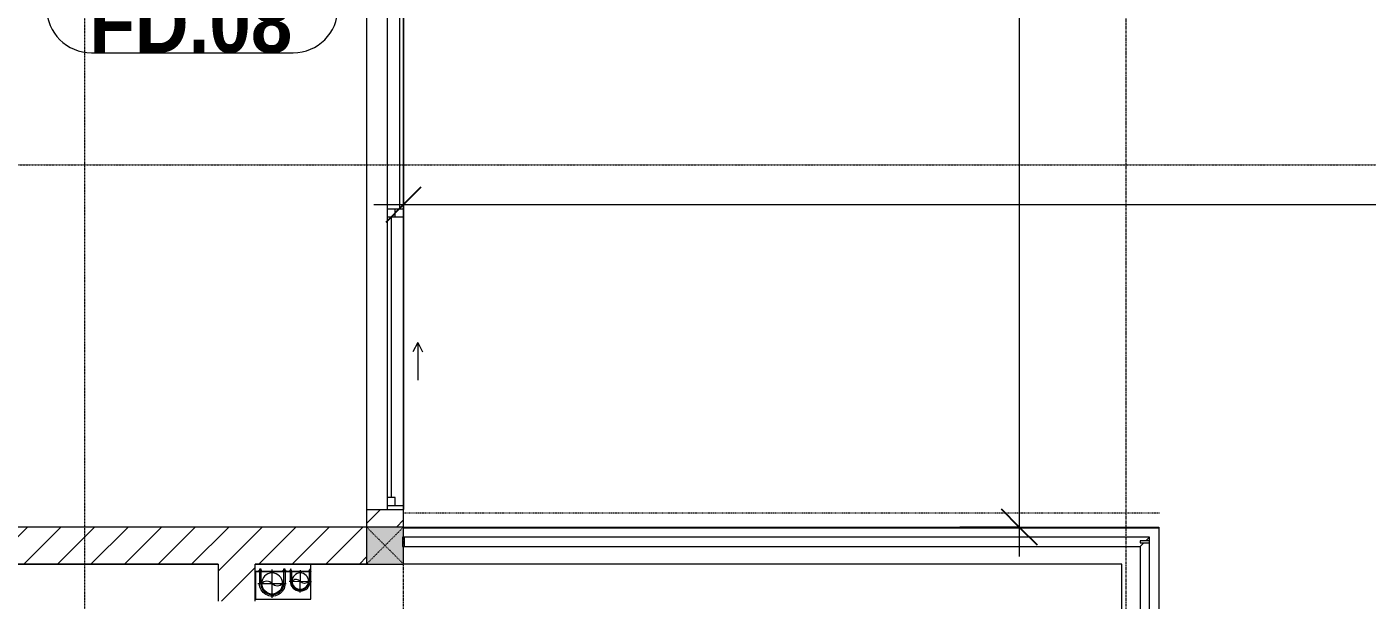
# Model space of a CAD drawing. Header units: millimetres. Extents: x 1591 to 240306, y -15958 to 82755.
# Drawn here: x 57821 to 65054, y 45342 to 48437 of the extents above; entities that cross this region are included whole.
import ezdxf

# ---------------------------------------------------------------- set-up
doc = ezdxf.new("R2010")
doc.units = ezdxf.units.MM
for name, pattern in [('Dash', [6, 3, -3]), ('Dash 1_8_', [6.35, 3.175, -3.175]), ('Dash Dot 3_16_', [7.9375, 4.7625, -1.5875, 0, -1.5875]), ('Grid Line', [22.225, 12.7, -3.175, 3.175, -3.175]), ('IMPORT-CENTER _2_', [40.64, 25.4, -5.08, 5.08, -5.08])]:
    doc.linetypes.add(name, pattern=pattern)
for name, color, linetype, lineweight in [('0-1', 7, 'Continuous', 5), ('A-ANNO-DIMS', 211, 'Continuous', 9), ('A-ANNO-DIMS-160', 211, 'Continuous', 9), ('A-AREA', 32, 'Dash 1_8_', 9), ('A-DOOR-IDEN', 31, 'Continuous', 9), ('A-FLOR-2', 9, 'Continuous', 9), ('A-FLOR-HRAL', 11, 'Continuous', 9), ('A-GLAZ', 151, 'Continuous', 9), ('A-WALL', 113, 'Continuous', 9), ('A-WALL-3', 113, 'Continuous', 18), ('A-WALL-PATT-2', 111, 'Continuous', 9), ('G-ANNO-SYMB-1', 111, 'Dash Dot 3_16_', 18), ('G-IMPT-2', 8, 'IMPORT-CENTER _2_', 9), ('G-IMPT-3', 8, 'Continuous', 9), ('M-EQPM', 50, 'Continuous', 9), ('S-COLS', 52, 'Continuous', 9), ('S-COLS-5', 52, 'Continuous', 18), ('S-COLS-HDLN', 52, 'Dash', 9), ('S-GRID-1', 1, 'Grid Line', 9)]:
    doc.layers.add(name, color=color, linetype=linetype, lineweight=lineweight)
doc.styles.add('Arial_B_3', font='arialbd_0.ttf', dxfattribs={"width": 0.9, "height": 320})
doc.styles.add('UTM Avo', font='UTM Avo.ttf', dxfattribs={"width": 0.9, "height": 400})
doc.dimstyles.new('1_Dim_chi_tiet_2_5', dxfattribs={"dimscale": 304.8, "dimtxt": 399.720379, "dimasz": 0.629921, "dimexe": 0.524934, "dimexo": 0.0625, "dimgap": 0.052493, "dimtad": 1, "dimdec": 0, "dimrnd": 5, "dimzin": 0, "dimdsep": 46, "dimtxsty": 'UTM Avo', "dimblk1": 'OBLIQUE', "dimblk2": 'OBLIQUE', "dimsah": 1, "dimcen": 0.09, "dimdle": 0.524934, "dimazin": 0, "dimtfac": 1, "dimtdec": 4, "dimtix": 1, "dimtmove": 0, "dimatfit": 3, "dimfxl": 1.049869, "dimfxlon": 1, "dimtvp": 1, "dimtolj": 1, "dimtzin": 0, "dimarcsym": 2})
pattern_1 = [(45, (11001.35, 0), (-90.50967, 90.50967), [])]

# ---------------------------------------------------------------- blocks, each defined once
blk = doc.blocks.new('NCV_TKTC_TANG 3 - 4_rvt-2-TKCS_MB TẦNG 3-4')
at = {"layer": 'A-FLOR-2'}
for p, q in [((47852.6, 45536.9), (44652.6, 45536.9)), ((48652.6, 45536.9), (48052.6, 45536.9)), ((52727.6, 45536.9), (48852.6, 45536.9)), ((52727.6, 44536.9), (52727.6, 45536.9))]:
    blk.add_line(p, q, dxfattribs=at)
blk = doc.blocks.new('1_FAMILY RVT - W01-WxH 1400x3200xmm-489780-TKCS_MB TẦNG 3-4')
at = {"layer": 'A-GLAZ'}
for p, q in [((698.4, 172.39), (749.2, 197.79)), ((698.4, 172.39), (749.2, 146.99)), ((698.4, 172.39), (901.6, 172.39)), ((-1600, 96.19), (-1600, -103.81)), ((1600, 96.19), (-1600, 96.19)), ((-1600, 96.19), (-1536.5, 96.19)), ((-1580.95, 96.19), (-1580.95, 7.29)), ((-1536.5, 96.19), (-22.225, 96.19)), ((-1536.5, 96.19), (-1536.5, 51.74)), ((-1536.5, 73.965), (-22.225, 73.965)), ((-22.225, 7.29), (-22.225, 96.19)), ((-22.225, 96.19), (22.225, 96.19)), ((22.225, 96.19), (1580.95, 96.19)), ((22.225, 96.19), (22.225, 7.29)), ((1580.95, 96.19), (1600, 96.19)), ((1580.95, 96.19), (1580.95, 7.29)), ((1600, -103.81), (1600, 96.19)), ((-1600, 7.29), (-1580.95, 7.29)), ((-1536.5, 51.74), (-1580.95, 51.74)), ((-1580.95, 7.29), (-22.225, 7.29)), ((22.225, 51.74), (-22.225, 51.74)), ((-22.225, 7.29), (22.225, 7.29)), ((22.225, 29.515), (1536.5, 29.515)), ((22.225, 7.29), (1536.5, 7.29)), ((1536.5, 51.74), (1536.5, 7.29)), ((1580.95, 51.74), (1536.5, 51.74)), ((1536.5, 7.29), (1600, 7.29)), ((-1600, -103.81), (1600, -103.81))]:
    blk.add_line(p, q, dxfattribs=at)
blk = doc.blocks.new('Railing - 50 x 10mm-1251311-TKCS_MB TẦNG 3-4')
at = {"layer": 'A-FLOR-HRAL'}
for p, q in [((25, 5), (-25, 5)), ((-25, 5), (-25, -5)), ((25, -5), (25, 5)), ((-25, -5), (25, -5))]:
    blk.add_line(p, q, dxfattribs=at)
blk = doc.blocks.new('Railing - Railing-1560038-TKCS_MB TẦNG 3-4')
at = {"layer": 'A-FLOR-HRAL'}
for p, q in [((52877.6, 45682), (48857.6, 45682)), ((52847.6, 45652), (52827.6, 45632)), ((52877.6, 45682), (52857.6, 45662)), ((52877.6, 45662), (52877.6, 45682)), ((52877.6, 44542.4), (52877.6, 45652)), ((48857.6, 45632), (52827.6, 45632)), ((52827.6, 45632), (52827.6, 44542.4))]:
    blk.add_line(p, q, dxfattribs=at)
for p, rotation in [((48852.6, 45657), 270), ((52852.6, 45657), 180), ((52852.6, 44537.4), 180)]:
    blk.add_blockref('Railing - 50 x 10mm-1251311-TKCS_MB TẦNG 3-4', p, dxfattribs=dict(rotation=rotation))
blk = doc.blocks.new('G1_SOF - BO TRU - 200x200-V26-TKCS_MB TẦNG 3-4')
at = {"layer": 'S-COLS'}
blk.add_hatch(color=256, dxfattribs=at).paths.add_polyline_path([(94.9, -100), (100, -100), (100, -4.9), (94.9, -4.9), (94.9, 45.1), (100, 45.1), (100, 100), (-100, 100), (-100, -100)])
at = {"layer": 'S-COLS-5'}
for p, q in [((100, 100), (-100, 100)), ((-100, 100), (-100, -100)), ((100, 45.1), (100, 100)), ((100, -100), (100, -4.9)), ((-100, -100), (100, -100))]:
    blk.add_line(p, q, dxfattribs=at)
at = {"layer": 'S-COLS-HDLN'}
for p, q in [((100, 100), (-100, -100)), ((-100, 100), (100, -100))]:
    blk.add_line(p, q, dxfattribs=at)
blk = doc.blocks.new('TKTC_XREF_251221_MB TANG 2-7 - TKTC_XREF_260130_MB TANG 2-5_dwg_$cc-4746806-TKCS_MB TẦNG 3-4')
at = {"layer": 'G-IMPT-2'}
for p, q in [((-0.673, 0), (0.673, 0)), ((0, -0.673), (0, 0.673))]:
    blk.add_line(p, q, dxfattribs=at)
at = {"layer": 'M-EQPM'}
blk.add_circle((0, 0), 0.5, dxfattribs=at)
for centre, radius, start, end in [((0, 0), 0.5, 90, 270), ((0.188, 0.25), 0.313, 126.8699, 233.1301), ((-0.188, -0.25), 0.313, 306.8699, 53.1301)]:
    blk.add_arc(centre, radius, start, end, dxfattribs=at)
blk = doc.blocks.new('TKTC_XREF_251221_MB TANG 2-7 - TKTC_XREF_260130_MB TANG 2-5_dwg_CUM U_DN100-4746796-TKCS_MB TẦNG 3-4')
at = {"layer": 'G-IMPT-3'}
blk.add_hatch(color=256, dxfattribs=at).paths.add_polyline_path([(0, 61), (0, 57), (14.8, 55.1), (28.5, 49.4), (40.3, 40.3), (49.4, 28.5), (55.1, 14.8), (57, 0), (55.1, -14.8), (49.4, -28.5), (40.3, -40.3), (28.5, -49.4), (14.8, -55.1), (0, -57), (0, -61), (15.8, -58.9), (30.5, -52.8), (43.1, -43.1), (52.8, -30.5), (58.9, -15.8), (61, 0), (58.9, 15.8), (52.8, 30.5), (43.1, 43.1), (30.5, 52.8), (15.8, 58.9)])
for p, q in [((-79.1, 66.6), (-79.1, 63.4)), ((-76.6, 66.6), (-76.6, 63.4)), ((-74.6, 66.6), (-74.6, 63.4)), ((-72.7, 69.3), (-72.7, 60.7)), ((-66.9, 67.9), (-71.7, 67.9)), ((-66.9, 62.1), (-71.7, 62.1)), ((-65, 69), (0, 69)), ((-79.1, -63.4), (-79.1, -66.6)), ((-76.6, -63.4), (-76.6, -66.6)), ((-74.6, -63.4), (-74.6, -66.6)), ((-72.7, -60.7), (-72.7, -69.3)), ((-66.9, -62.1), (-71.7, -62.1)), ((-66.9, -67.9), (-71.7, -67.9)), ((-65, -69), (0, -69))]:
    blk.add_line(p, q, dxfattribs=at)
at = {"layer": 'G-IMPT-3', "flags": 128}
for points in [[(-72.7, 67.6), (-78.1, 67.6), (-78.1, 62.4), (-72.7, 62.4)], [(-71.7, 59.2), (-66.9, 59.2), (-66.9, 70.8), (-71.7, 70.8)], [(-66.9, 70.8), (-66.9, 72.7), (-65, 72.7), (-65, 57.3), (-66.9, 57.3), (-66.9, 59.2)], [(-65, 61), (0, 61), (0, 57)], [(-72.7, -62.4), (-78.1, -62.4), (-78.1, -67.6), (-72.7, -67.6)], [(-71.7, -70.8), (-66.9, -70.8), (-66.9, -59.2), (-71.7, -59.2)], [(-66.9, -59.2), (-66.9, -57.3), (-65, -57.3), (-65, -72.7), (-66.9, -72.7), (-66.9, -70.8)], [(-65, -61), (0, -61), (0, -57)]]:
    blk.add_lwpolyline(points, dxfattribs=at)
at = {"layer": 'G-IMPT-3'}
for centre, radius, start, end in [((-78.1, 66.6), 0.96, 90, 180), ((-78.1, 63.4), 0.96, 180, 270), ((-71.1, 69.3), 1.56, 112.61986, 247.38014), ((-67.9, 65), 4.8, 143.1301, 216.8699), ((-71.1, 60.7), 1.56, 112.61986, 247.38014), ((0, 0), 69, 270, 90), ((0, 0), 61, 270, 90), ((0, 0), 57, 270, 90), ((-78.1, -63.4), 0.96, 90, 180), ((-78.1, -66.6), 0.96, 180, 270), ((-71.1, -60.7), 1.56, 112.61986, 247.38014), ((-67.9, -65), 4.8, 143.1301, 216.8699), ((-71.1, -69.3), 1.56, 112.61986, 247.38014)]:
    blk.add_arc(centre, radius, start, end, dxfattribs=at)
blk = doc.blocks.new('TKTC_XREF_251221_MB TANG 2-7 - TKTC_XREF_260130_MB TANG 2-5_dwg_$cc-4746805-TKCS_MB TẦNG 3-4')
at = {"layer": 'G-IMPT-2'}
for p, q in [((0, -0.673), (0, 0.673)), ((-0.673, 0), (0.673, 0))]:
    blk.add_line(p, q, dxfattribs=at)
at = {"layer": 'M-EQPM'}
blk.add_circle((0, 0), 0.5, dxfattribs=at)
for centre, radius, start, end in [((0, 0), 0.5, 90, 270), ((0.188, 0.25), 0.313, 126.8699, 233.1301), ((-0.188, -0.25), 0.313, 306.8699, 53.1301)]:
    blk.add_arc(centre, radius, start, end, dxfattribs=at)
blk = doc.blocks.new('TKTC_XREF_251221_MB TANG 2-7 - TKTC_XREF_260130_MB TANG 2-5_dwg_CUM U_DN100-4746799-TKCS_MB TẦNG 3-4')
at = {"layer": 'G-IMPT-3'}
blk.add_hatch(color=256, dxfattribs=at).paths.add_polyline_path([(0, 61), (15.8, 58.9), (30.5, 52.8), (43.1, 43.1), (52.8, 30.5), (58.9, 15.8), (61, 0), (58.9, -15.8), (52.8, -30.5), (43.1, -43.1), (30.5, -52.8), (15.8, -58.9), (0, -61), (0, -57), (14.8, -55.1), (28.5, -49.4), (40.3, -40.3), (49.4, -28.5), (55.1, -14.8), (57, 0), (55.1, 14.8), (49.4, 28.5), (40.3, 40.3), (28.5, 49.4), (14.8, 55.1), (0, 57)])
for p, q in [((-79.1, 66.6), (-79.1, 63.4)), ((-76.6, 66.6), (-76.6, 63.4)), ((-74.6, 66.6), (-74.6, 63.4)), ((-72.7, 69.3), (-72.7, 60.7)), ((-66.9, 67.9), (-71.7, 67.9)), ((-66.9, 62.1), (-71.7, 62.1)), ((-65, 69), (0, 69)), ((-79.1, -63.4), (-79.1, -66.6)), ((-76.6, -63.4), (-76.6, -66.6)), ((-74.6, -63.4), (-74.6, -66.6)), ((-72.7, -60.7), (-72.7, -69.3)), ((-66.9, -62.1), (-71.7, -62.1)), ((-66.9, -67.9), (-71.7, -67.9)), ((-65, -69), (0, -69))]:
    blk.add_line(p, q, dxfattribs=at)
at = {"layer": 'G-IMPT-3', "flags": 128}
for points in [[(-66.9, 70.8), (-66.9, 72.7), (-65, 72.7), (-65, 57.3), (-66.9, 57.3), (-66.9, 59.2)], [(-72.7, 67.6), (-78.1, 67.6), (-78.1, 62.4), (-72.7, 62.4)], [(-71.7, 59.2), (-66.9, 59.2), (-66.9, 70.8), (-71.7, 70.8)], [(-65, 61), (0, 61), (0, 57)], [(-72.7, -62.4), (-78.1, -62.4), (-78.1, -67.6), (-72.7, -67.6)], [(-71.7, -70.8), (-66.9, -70.8), (-66.9, -59.2), (-71.7, -59.2)], [(-66.9, -59.2), (-66.9, -57.3), (-65, -57.3), (-65, -72.7), (-66.9, -72.7), (-66.9, -70.8)], [(-65, -61), (0, -61), (0, -57)]]:
    blk.add_lwpolyline(points, dxfattribs=at)
at = {"layer": 'G-IMPT-3'}
for centre, radius, start, end in [((-78.1, 66.6), 0.96, 90, 180), ((-78.1, 63.4), 0.96, 180, 270), ((-71.1, 69.3), 1.56, 112.61986, 247.38014), ((-67.9, 65), 4.8, 143.1301, 216.8699), ((-71.1, 60.7), 1.56, 112.61986, 247.38014), ((0, 0), 69, 270, 90), ((0, 0), 61, 270, 90), ((0, 0), 57, 270, 90), ((-78.1, -63.4), 0.96, 90, 180), ((-78.1, -66.6), 0.96, 180, 270), ((-71.1, -60.7), 1.56, 112.61986, 247.38014), ((-67.9, -65), 4.8, 143.1301, 216.8699), ((-71.1, -69.3), 1.56, 112.61986, 247.38014)]:
    blk.add_arc(centre, radius, start, end, dxfattribs=at)
blk = doc.blocks.new('TKTC_XREF_251221_MB TANG 2-7 - TKTC_XREF_251221_MB TANG 2-7-2039446-TKCS_MB TẦNG 3-4')
at = {"layer": 'M-EQPM'}
for p, q in [((19275, 28496.7), (15200.1, 28496.7)), ((14700.5, 28300), (14400, 28300)), ((14700.5, 28259.8), (14700.5, 28300)), ((14400, 28259.8), (14700.5, 28259.8)), ((14400.9, 28259.8), (14400.9, 28109.9)), ((14700.5, 28259.8), (14400.9, 28259.8)), ((14700.5, 28109.9), (14700.5, 28259.8)), ((14400.9, 28109.9), (14700.5, 28109.9))]:
    blk.add_line(p, q, dxfattribs=at)
at = {"extrusion": (0, 0, -1)}
for name, p, xscale, yscale, zscale, rotation in [('TKTC_XREF_251221_MB TANG 2-7 - TKTC_XREF_260130_MB TANG 2-5_dwg_$cc-4746805-TKCS_MB TẦNG 3-4', (-14490.8, 28195), 113.7150000000072, 113.7150000000072, -113.7150000000072, 89.9990086637468), ('TKTC_XREF_251221_MB TANG 2-7 - TKTC_XREF_260130_MB TANG 2-5_dwg_CUM U_DN100-4746799-TKCS_MB TẦNG 3-4', (-14491.7, 28195), 0.9975000000000006, 0.9975000000000006, -0.9975000000000006, 270.0009913382946), ('TKTC_XREF_251221_MB TANG 2-7 - TKTC_XREF_260130_MB TANG 2-5_dwg_$cc-4746806-TKCS_MB TẦNG 3-4', (-14642.8, 28207), 90.00000000005122, 90.00000000005122, -90.00000000005122, 90.3483028346376)]:
    blk.add_blockref(name, p, dxfattribs=dict(at, xscale=xscale, yscale=yscale, zscale=zscale, rotation=rotation))
at = {"xscale": 0.7894736842105243, "yscale": 0.7894736842105243, "zscale": 0.7894736842105243, "rotation": 269.6516971637681}
blk.add_blockref('TKTC_XREF_251221_MB TANG 2-7 - TKTC_XREF_260130_MB TANG 2-5_dwg_CUM U_DN100-4746796-TKCS_MB TẦNG 3-4', (14642.8, 28208.9), dxfattribs=at)
blk = doc.blocks.new('DIMBLOCK37-TKCS_MB TẦNG 3-4')
at = {"layer": 'A-ANNO-DIMS-160'}
for p, q in [((59853.9, 47797.1), (59853.9, 47317.1)), ((59853.9, 47477.1), (59853.9, 47797.1)), ((123054, 47797.1), (123054, 47317.1)), ((123054, 47477.1), (123054, 47797.1)), ((59693.9, 47477.1), (123214, 47477.1))]:
    blk.add_line(p, q, dxfattribs=at)
at = {"layer": 'A-ANNO-DIMS-160', "lineweight": 25}
for p, q in [((59853.9, 47477.1), (59949.9, 47573.1)), ((123054, 47477.1), (123150, 47573.1)), ((59853.9, 47477.1), (59757.9, 47381.1)), ((123054, 47477.1), (122958, 47381.1))]:
    blk.add_line(p, q, dxfattribs=at)
at = {"layer": 'A-ANNO-DIMS-160', "color": 0, "insert": (90769.2, 47996.8), "char_height": 400, "width": 1643.295, "attachment_point": 1, "line_spacing_factor": 1.110334, "style": 'UTM Avo'}
blk.add_mtext('63200', dxfattribs=at)
blk = doc.blocks.new('_Oblique')
at = {"color": 0, "linetype": 'ByBlock', "lineweight": -2}
blk.add_line((-0.5, -0.5), (0.5, 0.5), dxfattribs=at)
blk = doc.blocks.new('DIMBLOCK71-TKCS_MB TẦNG 3-4')
at = {"layer": 'A-ANNO-DIMS-160'}
for p, q in [((63176.3, 53471.9), (63176.3, 45577)), ((63496.3, 53311.9), (63016.3, 53311.9)), ((63176.3, 53311.9), (63496.3, 53311.9)), ((62856.3, 45737), (63336.3, 45737)), ((63176.3, 45737), (62856.3, 45737))]:
    blk.add_line(p, q, dxfattribs=at)
at = {"layer": 'A-ANNO-DIMS-160', "lineweight": 25}
for p, q in [((63176.3, 53311.9), (63080.3, 53407.9)), ((63176.3, 53311.9), (63272.3, 53215.9)), ((63176.3, 45737), (63080.3, 45833)), ((63176.3, 45737), (63272.3, 45641))]:
    blk.add_line(p, q, dxfattribs=at)
at = {"layer": 'A-ANNO-DIMS-160', "color": 0, "insert": (62656.6, 48976.7), "char_height": 400, "width": 1314.636, "attachment_point": 1, "rotation": 90, "line_spacing_factor": 1.110334, "style": 'UTM Avo'}
blk.add_mtext('7575', dxfattribs=at)
blk = doc.blocks.new('STN_Door Tag - STN_Door Tag-1788670-TKCS_MB TẦNG 3-4')
at = {"layer": 'A-DOOR-IDEN'}
for p, q in [((-3.37, 1.495), (3.431, 1.495)), ((-3.37, -1.524), (3.431, -1.524))]:
    blk.add_line(p, q, dxfattribs=at)
for centre, start, end in [((-3.37, -0.015), 90, 270), ((3.431, -0.015), 270, 90)]:
    blk.add_arc(centre, 1.509, start, end, dxfattribs=at)

msp = doc.modelspace()

# ---------------------------------------------------------------- hatches: boundary and pattern name
at = {"layer": 'A-WALL-PATT-2'}
h = msp.add_hatch(dxfattribs=at)
h.set_pattern_fill('FP_1', color=256, style=0, pattern_type=2)
h.set_pattern_definition(pattern_1)
h.paths.add_polyline_path([(59654, 45737), (59854, 45737), (59854, 45832), (59654, 45832)])
h.paths.add_polyline_path([(59654, 49032), (59854, 49032), (59854, 49161.9), (59654, 49161.9)])
h = msp.add_hatch(dxfattribs=at)
h.set_pattern_fill('FP_1', color=256, style=0, pattern_type=2)
h.set_pattern_definition(pattern_1)
h.paths.add_polyline_path([(59654, 45537), (59654, 45736.9), (55653.9, 45736.9), (55653.9, 45537), (59459, 45537)])
h = msp.add_hatch(dxfattribs=at)
h.set_pattern_fill('FP_1', color=256, style=0, pattern_type=2)
h.set_pattern_definition(pattern_1)
h.paths.add_polyline_path([(59053.9, 44536.9), (59053.9, 44736.9), (58853.9, 44736.9), (58853.9, 44536.9)])
h.paths.add_polyline_path([(58853.9, 45336.9), (59053.9, 45336.9), (59053.9, 45537), (58853.9, 45537)])

# ---------------------------------------------------------------- linework, layer by layer
at = {"layer": 'A-AREA'}
for p, q in [((59859, 45813.5), (63933.9, 45813.5)), ((63928.9, 45737), (63928.9, 45732))]:
    msp.add_line(p, q, dxfattribs=at)
at = {"layer": 'A-WALL'}
for p, q in [((59854, 45732), (63928.9, 45732)), ((63928.9, 45732), (63928.9, 44536.9))]:
    msp.add_line(p, q, dxfattribs=at)
at = {"layer": 'A-WALL-3'}
for p, q in [((59654, 45832), (59654, 45737)), ((59854, 45737), (59854, 45832)), ((59654, 45737), (55453.9, 45737)), ((55653.9, 45537), (58853.9, 45537)), ((58853.9, 45537), (58853.9, 45336.9)), ((59053.9, 45537), (59654, 45537)), ((59053.9, 45336.9), (59053.9, 45537))]:
    msp.add_line(p, q, dxfattribs=at)
at = {"layer": 'G-ANNO-SYMB-1'}
for p, q in [((58132.7, 82373.8), (58132.7, 13320.5)), ((39749.2, 47691.5), (145928.2, 47691.5))]:
    msp.add_line(p, q, dxfattribs=at)
at = {"layer": 'S-GRID-1'}
for p, q in [((59853.9, 19175.3), (59853.9, 76690.4)), ((63753.9, 19175.3), (63753.9, 76690.4))]:
    msp.add_line(p, q, dxfattribs=at)

# ---------------------------------------------------------------- block references
at = {"layer": '0-1'}
msp.add_blockref('NCV_TKTC_TANG 3 - 4_rvt-2-TKCS_MB TẦNG 3-4', (11001.4, 0), dxfattribs=at)
at = {"layer": 'A-DOOR-IDEN', "xscale": 159.9999999999999, "yscale": 159.9999999999999, "zscale": 159.9999999999999}
msp.add_blockref('STN_Door Tag - STN_Door Tag-1788670-TKCS_MB TẦNG 3-4', (58709.2, 48540.5), dxfattribs=at)
at = {"layer": 'A-FLOR-HRAL'}
msp.add_blockref('Railing - Railing-1560038-TKCS_MB TẦNG 3-4', (11001.4, 0), dxfattribs=at)
at = {"layer": 'A-GLAZ', "rotation": 269.9999999999999}
msp.add_blockref('1_FAMILY RVT - W01-WxH 1400x3200xmm-489780-TKCS_MB TẦNG 3-4', (59757.8, 47432), dxfattribs=at)
at = {"layer": 'M-EQPM'}
msp.add_blockref('TKTC_XREF_251221_MB TANG 2-7 - TKTC_XREF_251221_MB TANG 2-7-2039446-TKCS_MB TẦNG 3-4', (44653.9, 17236.9), dxfattribs=at)
at = {"layer": 'S-COLS'}
msp.add_blockref('G1_SOF - BO TRU - 200x200-V26-TKCS_MB TẦNG 3-4', (59754, 45636.9), dxfattribs=at)

# ---------------------------------------------------------------- texts
at = {"layer": 'A-DOOR-IDEN', "insert": (58705.9, 48455.1), "char_height": 320, "width": 1124.64, "attachment_point": 5, "line_spacing_factor": 0.936439, "style": 'Arial_B_3'}
msp.add_mtext('\\pt7.2,14.4,21.6,28.8,36,43.2,50.4,57.6,64.8,72,79.2,86.4,93.6,100.8,108,115.2,122.4,129.6,136.8,144,151.2,158.4,165.6,172.8,180,187.2,194.4,201.6,208.8,216,223.2,230.4;FD.08', dxfattribs=at)

# ---------------------------------------------------------------- dimensions: what is measured, and where the dimension line sits
at = {"layer": 'A-ANNO-DIMS'}
dim = msp.add_linear_dim(base=(63176.3, 45737), p1=(63496.3, 53311.9), p2=(62856.3, 45737), angle=90, dimstyle='1_Dim_chi_tiet_2_5', override={"dimpost": '<>', "dimfxl": 7601.93771}, dxfattribs=at)
dim.commit()
dim.dimension.update_dxf_attribs({"geometry": 'DIMBLOCK71-TKCS_MB TẦNG 3-4', "text_midpoint": (62956.7, 49524.5)})
dim = msp.add_linear_dim(base=(123054, 47477.1), p1=(59853.9, 47797.1), p2=(123054, 47797.1), dimstyle='1_Dim_chi_tiet_2_5', override={"dimpost": '<>', "dimfxl": 63200.07133}, dxfattribs=at)
dim.commit()
dim.dimension.update_dxf_attribs({"geometry": 'DIMBLOCK37-TKCS_MB TẦNG 3-4', "text_midpoint": (91454, 47700.1)})

doc.saveas('drawing.dxf')
